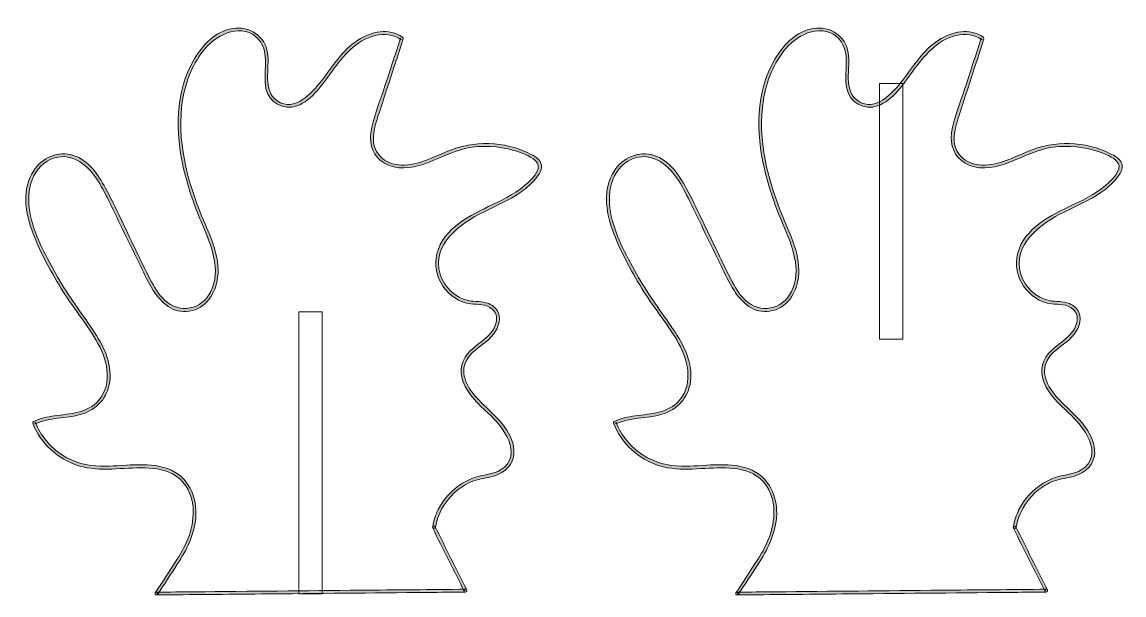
# Model space of a CAD drawing. Extents: x 190 to 1067, y -591 to -24.
# Drawn here: x 189.9 to 482.6, y -504.7 to -352.5 of the extents above; entities that cross this region are included whole.
import ezdxf

# ---------------------------------------------------------------- set-up
doc = ezdxf.new("R2010")
doc.units = 0
doc.header["$MEASUREMENT"] = 0
doc.layers.add('Layer 1', color=7, linetype='Continuous', lineweight=0)

msp = doc.modelspace()

# ---------------------------------------------------------------- hatches: boundary and pattern name
at = {"layer": 'Layer 1', "transparency": 33554687}
h = msp.add_hatch(color=7, dxfattribs=at)
h.dxf.hatch_style = 2
edge = h.paths.add_edge_path()
edge.add_spline(control_points=[(298.94, -486.99), (301.74, -492.59), (304.54, -498.19), (307.33, -503.79), (307.44, -503.6), (307.55, -503.41), (307.66, -503.22), (298.36, -503.31), (289.06, -503.4), (279.77, -503.48), (265.07, -503.62), (250.37, -503.76), (235.66, -503.9), (232.3, -503.93), (228.94, -503.96), (225.57, -503.99), (225.68, -504.18), (225.79, -504.37), (225.9, -504.55), (227.63, -501.9), (229.37, -499.24), (231.11, -496.58), (233.56, -492.82), (235.57, -488.88), (235.99, -484.32), (236.52, -478.72), (234.05, -473.17), (228.52, -471.18), (222.91, -469.17), (216.6, -470.68), (210.8, -470.52), (207.16, -470.42), (203.69, -469.59), (200.6, -467.6), (197.37, -465.52), (194.83, -462.46), (193.43, -458.87), (193.37, -459.01), (193.31, -459.15), (193.25, -459.29), (197.14, -457.51), (201.54, -457.91), (205.59, -456.74), (209.72, -455.54), (212.63, -452.31), (213.17, -447.99), (213.81, -443.01), (211.37, -438.25), (208.64, -434.26), (205.49, -429.65), (202.17, -425.22), (199.38, -420.36), (196.47, -415.29), (193.44, -409.81), (192.12, -404.07), (190.86, -398.63), (191.84, -391.49), (197.55, -388.97), (202.47, -386.8), (206.85, -390.04), (209.55, -393.99), (210.86, -395.9), (211.89, -397.96), (212.9, -400.04), (214.3, -402.91), (215.7, -405.79), (217.1, -408.67), (218.5, -411.54), (219.9, -414.42), (221.3, -417.3), (222.38, -419.51), (223.4, -421.77), (224.73, -423.85), (226.85, -427.14), (230.04, -430.01), (234.23, -429.37), (238.73, -428.69), (241.29, -424.6), (241.82, -420.37), (242.54, -414.64), (239.76, -409.32), (237.66, -404.18), (233.72, -394.55), (230.81, -383.7), (232.52, -373.25), (233.33, -368.29), (235.26, -363.31), (238.57, -359.47), (241.91, -355.59), (248.58, -352.52), (252.71, -357.17), (255.89, -360.76), (253.74, -365.99), (254.66, -370.22), (255.45, -373.84), (259.34, -376.11), (262.87, -374.8), (266.94, -373.29), (269.78, -368.93), (272.23, -365.58), (275.22, -361.48), (278.53, -357.39), (283.7, -356.1), (286.1, -355.49), (288.52, -355.76), (290.57, -357.21), (290.52, -357.07), (290.46, -356.93), (290.4, -356.79), (288.93, -361.31), (287.45, -365.83), (285.98, -370.36), (284.75, -374.13), (283.05, -378.02), (282.53, -381.97), (282.11, -385.21), (283.2, -388.33), (286.12, -390.05), (289.3, -391.93), (293.28, -391.38), (296.61, -390.24), (300.4, -388.93), (303.88, -386.89), (307.83, -386.07), (312, -385.2), (316.4, -385.41), (320.48, -386.63), (322.38, -387.21), (324.66, -387.94), (326.18, -389.27), (328.3, -391.12), (325.79, -393.71), (324.32, -395.13), (321.62, -397.75), (318.18, -399.43), (314.82, -401.03), (309, -403.8), (301.81, -407.23), (300.05, -414.08), (298.52, -420.04), (302.87, -426.64), (309.04, -427.39), (311.06, -427.63), (313.1, -427.35), (314.77, -428.79), (316, -429.85), (316.14, -431.43), (315.64, -432.89), (314.55, -436.12), (311.34, -437.54), (309.02, -439.75), (306.65, -442), (305.84, -445.07), (307.04, -448.15), (308.33, -451.43), (311.04, -454.04), (313.61, -456.34), (317.44, -459.76), (323.41, -467.58), (316.91, -471.53), (315.12, -472.62), (313.21, -472.7), (311.24, -473.19), (309.69, -473.58), (308.2, -474.22), (306.83, -475.06), (304.11, -476.73), (301.85, -479.18), (300.42, -482.05), (299.71, -483.49), (299.21, -485.01), (298.94, -486.59), (298.85, -487.06), (299.58, -487.27), (299.66, -486.79), (300.28, -483.27), (302.04, -480.08), (304.66, -477.65), (305.98, -476.41), (307.51, -475.4), (309.18, -474.68), (310.89, -473.94), (312.63, -473.8), (314.42, -473.36), (317.07, -472.72), (319.77, -470.96), (320.39, -468.14), (320.94, -465.63), (319.9, -463.03), (318.6, -460.93), (316.91, -458.2), (314.51, -456.28), (312.26, -454.05), (309.63, -451.46), (306.34, -447.7), (307.39, -443.7), (308.35, -440.01), (312.25, -438.7), (314.58, -436.08), (316.05, -434.43), (317.3, -431.89), (316.35, -429.68), (315.87, -428.58), (314.9, -427.82), (313.82, -427.34), (312.05, -426.57), (310.29, -426.91), (308.46, -426.54), (304.91, -425.83), (301.98, -422.92), (300.91, -419.5), (298.44, -411.62), (306.35, -405.96), (312.44, -402.99), (315.74, -401.38), (319.17, -399.94), (322.19, -397.83), (323.54, -396.89), (324.8, -395.83), (325.87, -394.58), (326.78, -393.52), (328.03, -392.08), (327.83, -390.58), (327.64, -389.12), (326.23, -388.28), (325.04, -387.67), (323.27, -386.76), (321.39, -386.06), (319.47, -385.58), (315.8, -384.67), (311.96, -384.55), (308.25, -385.23), (304.25, -385.96), (300.76, -387.92), (296.99, -389.31), (293.11, -390.73), (288.02, -391.5), (284.89, -388.1), (282.09, -385.05), (283.36, -380.82), (284.49, -377.34), (285.96, -372.82), (287.44, -368.3), (288.91, -363.77), (289.65, -361.51), (290.39, -359.25), (291.12, -356.99), (291.18, -356.82), (291.08, -356.66), (290.95, -356.56), (287.28, -353.97), (282.63, -355.08), (279.08, -357.32), (274.9, -359.96), (272.43, -364.25), (269.45, -368.06), (266.84, -371.39), (262.28, -376.57), (257.67, -373.48), (253.6, -370.75), (255.72, -364.78), (255.09, -360.74), (254.37, -356.21), (250.29, -353.54), (245.81, -354.23), (241.24, -354.93), (237.85, -358.57), (235.6, -362.38), (230.41, -371.17), (230.56, -381.85), (232.78, -391.53), (233.96, -396.64), (235.74, -401.58), (237.79, -406.41), (240.12, -411.87), (242.83, -418.33), (239.98, -424.15), (237.62, -429), (231.62, -430.11), (227.74, -426.4), (226.08, -424.82), (224.89, -422.8), (223.84, -420.78), (222.47, -418.12), (221.21, -415.4), (219.9, -412.71), (217.29, -407.35), (214.85, -401.87), (212.02, -396.62), (210.12, -393.1), (207.53, -389.25), (203.54, -387.94), (199.45, -386.61), (195.12, -388.58), (192.87, -392.11), (189.86, -396.82), (190.64, -402.77), (192.44, -407.75), (194.41, -413.18), (197.24, -418.37), (200.24, -423.29), (203.11, -428), (206.68, -432.24), (209.5, -436.98), (212.33, -441.73), (214.23, -448.39), (210.2, -453.08), (207.28, -456.47), (202.57, -456.57), (198.48, -457.15), (196.55, -457.42), (194.66, -457.83), (192.88, -458.64), (192.74, -458.71), (192.65, -458.93), (192.7, -459.07), (194.81, -464.46), (199.35, -468.73), (204.9, -470.41), (210.62, -472.15), (216.7, -470.81), (222.55, -470.97), (225.41, -471.05), (228.37, -471.5), (230.78, -473.16), (233.52, -475.05), (235.01, -478.19), (235.28, -481.45), (235.68, -486.46), (233.7, -491.25), (231.01, -495.36), (229.09, -498.3), (227.17, -501.24), (225.25, -504.18), (225.09, -504.42), (225.3, -504.74), (225.57, -504.74), (234.87, -504.65), (244.17, -504.57), (253.46, -504.48), (268.16, -504.34), (282.87, -504.2), (297.57, -504.07), (300.93, -504.04), (304.29, -504), (307.66, -503.97), (307.96, -503.97), (308.11, -503.66), (307.98, -503.41), (305.18, -497.81), (302.38, -492.21), (299.58, -486.61), (299.37, -486.18), (298.72, -486.56), (298.94, -486.99), (298.94, -486.99), (298.94, -486.99), (298.94, -486.99)], knot_values=[0, 0, 0, 0, 1, 1, 1, 2, 2, 2, 3, 3, 3, 4, 4, 4, 5, 5, 5, 6, 6, 6, 7, 7, 7, 8, 8, 8, 9, 9, 9, 10, 10, 10, 11, 11, 11, 12, 12, 12, 13, 13, 13, 14, 14, 14, 15, 15, 15, 16, 16, 16, 17, 17, 17, 18, 18, 18, 19, 19, 19, 20, 20, 20, 21, 21, 21, 22, 22, 22, 23, 23, 23, 24, 24, 24, 25, 25, 25, 26, 26, 26, 27, 27, 27, 28, 28, 28, 29, 29, 29, 30, 30, 30, 31, 31, 31, 32, 32, 32, 33, 33, 33, 34, 34, 34, 35, 35, 35, 36, 36, 36, 37, 37, 37, 38, 38, 38, 39, 39, 39, 40, 40, 40, 41, 41, 41, 42, 42, 42, 43, 43, 43, 44, 44, 44, 45, 45, 45, 46, 46, 46, 47, 47, 47, 48, 48, 48, 49, 49, 49, 50, 50, 50, 51, 51, 51, 52, 52, 52, 53, 53, 53, 54, 54, 54, 55, 55, 55, 56, 56, 56, 57, 57, 57, 58, 58, 58, 59, 59, 59, 60, 60, 60, 61, 61, 61, 62, 62, 62, 63, 63, 63, 64, 64, 64, 65, 65, 65, 66, 66, 66, 67, 67, 67, 68, 68, 68, 69, 69, 69, 70, 70, 70, 71, 71, 71, 72, 72, 72, 73, 73, 73, 74, 74, 74, 75, 75, 75, 76, 76, 76, 77, 77, 77, 78, 78, 78, 79, 79, 79, 80, 80, 80, 81, 81, 81, 82, 82, 82, 83, 83, 83, 84, 84, 84, 85, 85, 85, 86, 86, 86, 87, 87, 87, 88, 88, 88, 89, 89, 89, 90, 90, 90, 91, 91, 91, 92, 92, 92, 93, 93, 93, 94, 94, 94, 95, 95, 95, 96, 96, 96, 97, 97, 97, 98, 98, 98, 99, 99, 99, 100, 100, 100, 101, 101, 101, 102, 102, 102, 103, 103, 103, 104, 104, 104, 105, 105, 105, 106, 106, 106, 107, 107, 107, 108, 108, 108, 109, 109, 109, 110, 110, 110, 111, 111, 111, 112, 112, 112, 113, 113, 113, 114, 114, 114, 115, 115, 115, 116, 116, 116, 117, 117, 117, 118, 118, 118, 119, 119, 119, 119], degree=3, periodic=0)
h = msp.add_hatch(color=7, dxfattribs=at)
h.dxf.hatch_style = 2
edge = h.paths.add_edge_path()
edge.add_spline(control_points=[(453.18, -486.99), (455.98, -492.59), (458.78, -498.19), (461.58, -503.79), (461.69, -503.6), (461.8, -503.41), (461.91, -503.22), (452.61, -503.31), (443.31, -503.4), (434.01, -503.48), (419.31, -503.62), (404.61, -503.76), (389.91, -503.9), (386.55, -503.93), (383.18, -503.96), (379.82, -503.99), (379.93, -504.18), (380.04, -504.37), (380.14, -504.55), (381.88, -501.9), (383.62, -499.24), (385.35, -496.58), (387.81, -492.82), (389.81, -488.88), (390.24, -484.32), (390.77, -478.72), (388.3, -473.17), (382.77, -471.18), (377.16, -469.17), (370.85, -470.68), (365.05, -470.52), (361.41, -470.42), (357.94, -469.59), (354.85, -467.6), (351.61, -465.52), (349.07, -462.46), (347.67, -458.87), (347.62, -459.01), (347.56, -459.15), (347.5, -459.29), (351.39, -457.51), (355.79, -457.91), (359.83, -456.74), (363.96, -455.54), (366.87, -452.31), (367.42, -447.99), (368.05, -443.01), (365.62, -438.25), (362.89, -434.26), (359.74, -429.65), (356.41, -425.22), (353.63, -420.36), (350.71, -415.29), (347.69, -409.81), (346.36, -404.07), (345.1, -398.63), (346.08, -391.49), (351.8, -388.97), (356.72, -386.8), (361.1, -390.04), (363.8, -393.99), (365.1, -395.9), (366.14, -397.96), (367.15, -400.04), (368.55, -402.91), (369.95, -405.79), (371.35, -408.67), (372.75, -411.54), (374.15, -414.42), (375.55, -417.3), (376.63, -419.51), (377.64, -421.77), (378.98, -423.85), (381.1, -427.14), (384.29, -430.01), (388.48, -429.37), (392.98, -428.69), (395.54, -424.6), (396.07, -420.37), (396.78, -414.64), (394.01, -409.32), (391.91, -404.18), (387.97, -394.55), (385.06, -383.7), (386.77, -373.25), (387.58, -368.29), (389.51, -363.31), (392.82, -359.47), (396.16, -355.59), (402.83, -352.52), (406.96, -357.17), (410.14, -360.76), (407.98, -365.99), (408.91, -370.22), (409.69, -373.84), (413.59, -376.11), (417.11, -374.8), (421.19, -373.29), (424.03, -368.93), (426.48, -365.58), (429.47, -361.48), (432.78, -357.39), (437.94, -356.1), (440.35, -355.49), (442.77, -355.76), (444.82, -357.21), (444.76, -357.07), (444.71, -356.93), (444.65, -356.79), (443.17, -361.31), (441.7, -365.83), (440.23, -370.36), (439, -374.13), (437.3, -378.02), (436.78, -381.97), (436.36, -385.21), (437.45, -388.33), (440.37, -390.05), (443.55, -391.93), (447.53, -391.38), (450.86, -390.24), (454.65, -388.93), (458.12, -386.89), (462.08, -386.07), (466.25, -385.2), (470.64, -385.41), (474.73, -386.63), (476.62, -387.21), (478.91, -387.94), (480.43, -389.27), (482.55, -391.12), (480.04, -393.71), (478.57, -395.13), (475.87, -397.75), (472.42, -399.43), (469.07, -401.03), (463.24, -403.8), (456.06, -407.23), (454.3, -414.08), (452.77, -420.04), (457.12, -426.64), (463.28, -427.39), (465.3, -427.63), (467.34, -427.35), (469.02, -428.79), (470.24, -429.85), (470.38, -431.43), (469.89, -432.89), (468.79, -436.12), (465.59, -437.54), (463.27, -439.75), (460.9, -442), (460.09, -445.07), (461.29, -448.15), (462.57, -451.43), (465.29, -454.04), (467.86, -456.34), (471.68, -459.76), (477.66, -467.58), (471.16, -471.53), (469.37, -472.62), (467.45, -472.7), (465.49, -473.19), (463.94, -473.58), (462.44, -474.22), (461.08, -475.06), (458.35, -476.73), (456.1, -479.18), (454.67, -482.05), (453.96, -483.49), (453.46, -485.01), (453.18, -486.59), (453.1, -487.06), (453.82, -487.27), (453.91, -486.79), (454.52, -483.27), (456.29, -480.08), (458.9, -477.65), (460.23, -476.41), (461.76, -475.4), (463.42, -474.68), (465.14, -473.94), (466.88, -473.8), (468.67, -473.36), (471.32, -472.72), (474.02, -470.96), (474.64, -468.14), (475.18, -465.63), (474.14, -463.03), (472.84, -460.93), (471.16, -458.2), (468.76, -456.28), (466.5, -454.05), (463.88, -451.46), (460.59, -447.7), (461.64, -443.7), (462.6, -440.01), (466.5, -438.7), (468.83, -436.08), (470.3, -434.43), (471.55, -431.89), (470.6, -429.68), (470.12, -428.58), (469.15, -427.82), (468.07, -427.34), (466.3, -426.57), (464.54, -426.91), (462.71, -426.54), (459.15, -425.83), (456.23, -422.92), (455.16, -419.5), (452.69, -411.62), (460.6, -405.96), (466.69, -402.99), (469.99, -401.38), (473.42, -399.94), (476.44, -397.83), (477.78, -396.89), (479.05, -395.83), (480.12, -394.58), (481.03, -393.52), (482.28, -392.08), (482.08, -390.58), (481.88, -389.12), (480.47, -388.28), (479.29, -387.67), (477.52, -386.76), (475.64, -386.06), (473.71, -385.58), (470.05, -384.67), (466.2, -384.55), (462.49, -385.23), (458.5, -385.96), (455.01, -387.92), (451.24, -389.31), (447.36, -390.73), (442.26, -391.5), (439.14, -388.1), (436.33, -385.05), (437.61, -380.82), (438.74, -377.34), (440.21, -372.82), (441.69, -368.3), (443.16, -363.77), (443.9, -361.51), (444.63, -359.25), (445.37, -356.99), (445.43, -356.82), (445.33, -356.66), (445.2, -356.56), (441.53, -353.97), (436.88, -355.08), (433.33, -357.32), (429.15, -359.96), (426.67, -364.25), (423.7, -368.06), (421.09, -371.39), (416.53, -376.57), (411.92, -373.48), (407.85, -370.75), (409.97, -364.78), (409.33, -360.74), (408.62, -356.21), (404.54, -353.54), (400.06, -354.23), (395.48, -354.93), (392.1, -358.57), (389.85, -362.38), (384.65, -371.17), (384.81, -381.85), (387.03, -391.53), (388.21, -396.64), (389.98, -401.58), (392.04, -406.41), (394.36, -411.87), (397.07, -418.33), (394.23, -424.15), (391.86, -429), (385.86, -430.11), (381.98, -426.4), (380.33, -424.82), (379.13, -422.8), (378.09, -420.78), (376.72, -418.12), (375.46, -415.4), (374.15, -412.71), (371.54, -407.35), (369.1, -401.87), (366.26, -396.62), (364.36, -393.1), (361.78, -389.25), (357.78, -387.94), (353.7, -386.61), (349.37, -388.58), (347.12, -392.11), (344.11, -396.82), (344.89, -402.77), (346.69, -407.75), (348.65, -413.18), (351.49, -418.37), (354.48, -423.29), (357.35, -428), (360.93, -432.24), (363.75, -436.98), (366.57, -441.73), (368.48, -448.39), (364.45, -453.08), (361.53, -456.47), (356.82, -456.57), (352.73, -457.15), (350.79, -457.42), (348.9, -457.83), (347.12, -458.64), (346.99, -458.71), (346.9, -458.93), (346.95, -459.07), (349.05, -464.46), (353.6, -468.73), (359.15, -470.41), (364.87, -472.15), (370.95, -470.81), (376.79, -470.97), (379.66, -471.05), (382.62, -471.5), (385.03, -473.16), (387.77, -475.05), (389.26, -478.19), (389.52, -481.45), (389.93, -486.46), (387.94, -491.25), (385.26, -495.36), (383.34, -498.3), (381.42, -501.24), (379.5, -504.18), (379.34, -504.42), (379.54, -504.74), (379.82, -504.74), (389.12, -504.65), (398.41, -504.57), (407.71, -504.48), (422.41, -504.34), (437.11, -504.2), (451.81, -504.07), (455.18, -504.04), (458.54, -504), (461.91, -503.97), (462.2, -503.97), (462.36, -503.66), (462.23, -503.41), (459.43, -497.81), (456.63, -492.21), (453.83, -486.61), (453.61, -486.18), (452.97, -486.56), (453.18, -486.99), (453.18, -486.99), (453.18, -486.99), (453.18, -486.99)], knot_values=[0, 0, 0, 0, 1, 1, 1, 2, 2, 2, 3, 3, 3, 4, 4, 4, 5, 5, 5, 6, 6, 6, 7, 7, 7, 8, 8, 8, 9, 9, 9, 10, 10, 10, 11, 11, 11, 12, 12, 12, 13, 13, 13, 14, 14, 14, 15, 15, 15, 16, 16, 16, 17, 17, 17, 18, 18, 18, 19, 19, 19, 20, 20, 20, 21, 21, 21, 22, 22, 22, 23, 23, 23, 24, 24, 24, 25, 25, 25, 26, 26, 26, 27, 27, 27, 28, 28, 28, 29, 29, 29, 30, 30, 30, 31, 31, 31, 32, 32, 32, 33, 33, 33, 34, 34, 34, 35, 35, 35, 36, 36, 36, 37, 37, 37, 38, 38, 38, 39, 39, 39, 40, 40, 40, 41, 41, 41, 42, 42, 42, 43, 43, 43, 44, 44, 44, 45, 45, 45, 46, 46, 46, 47, 47, 47, 48, 48, 48, 49, 49, 49, 50, 50, 50, 51, 51, 51, 52, 52, 52, 53, 53, 53, 54, 54, 54, 55, 55, 55, 56, 56, 56, 57, 57, 57, 58, 58, 58, 59, 59, 59, 60, 60, 60, 61, 61, 61, 62, 62, 62, 63, 63, 63, 64, 64, 64, 65, 65, 65, 66, 66, 66, 67, 67, 67, 68, 68, 68, 69, 69, 69, 70, 70, 70, 71, 71, 71, 72, 72, 72, 73, 73, 73, 74, 74, 74, 75, 75, 75, 76, 76, 76, 77, 77, 77, 78, 78, 78, 79, 79, 79, 80, 80, 80, 81, 81, 81, 82, 82, 82, 83, 83, 83, 84, 84, 84, 85, 85, 85, 86, 86, 86, 87, 87, 87, 88, 88, 88, 89, 89, 89, 90, 90, 90, 91, 91, 91, 92, 92, 92, 93, 93, 93, 94, 94, 94, 95, 95, 95, 96, 96, 96, 97, 97, 97, 98, 98, 98, 99, 99, 99, 100, 100, 100, 101, 101, 101, 102, 102, 102, 103, 103, 103, 104, 104, 104, 105, 105, 105, 106, 106, 106, 107, 107, 107, 108, 108, 108, 109, 109, 109, 110, 110, 110, 111, 111, 111, 112, 112, 112, 113, 113, 113, 114, 114, 114, 115, 115, 115, 116, 116, 116, 117, 117, 117, 118, 118, 118, 119, 119, 119, 119], degree=3, periodic=0)

# ---------------------------------------------------------------- linework, layer by layer
at = {"layer": 'Layer 1', "color": 7, "lineweight": 9}
for points in [[(423.81, -436.78), (417.66, -436.78), (417.66, -368.82), (423.81, -368.82)], [(269.56, -504.48), (263.41, -504.48), (263.41, -429.54), (269.56, -429.54)]]:
    msp.add_lwpolyline(points, close=True, dxfattribs=at)
at = {"layer": 'Layer 1'}
for points in [[(298.94, -486.99), (301.74, -492.59), (304.54, -498.19), (307.33, -503.79), (307.44, -503.6), (307.55, -503.41), (307.66, -503.22), (298.36, -503.31), (289.06, -503.4), (279.77, -503.48), (265.07, -503.62), (250.37, -503.76), (235.66, -503.9), (232.3, -503.93), (228.94, -503.96), (225.57, -503.99), (225.68, -504.18), (225.79, -504.37), (225.9, -504.55), (227.63, -501.9), (229.37, -499.24), (231.11, -496.58), (233.56, -492.82), (235.57, -488.88), (235.99, -484.32), (236.52, -478.72), (234.05, -473.17), (228.52, -471.18), (222.91, -469.17), (216.6, -470.68), (210.8, -470.52), (207.16, -470.42), (203.69, -469.59), (200.6, -467.6), (197.37, -465.52), (194.83, -462.46), (193.43, -458.87), (193.37, -459.01), (193.31, -459.15), (193.25, -459.29), (197.14, -457.51), (201.54, -457.91), (205.59, -456.74), (209.72, -455.54), (212.63, -452.31), (213.17, -447.99), (213.81, -443.01), (211.37, -438.25), (208.64, -434.26), (205.49, -429.65), (202.17, -425.22), (199.38, -420.36), (196.47, -415.29), (193.44, -409.81), (192.12, -404.07), (190.86, -398.63), (191.84, -391.49), (197.55, -388.97), (202.47, -386.8), (206.85, -390.04), (209.55, -393.99), (210.86, -395.9), (211.89, -397.96), (212.9, -400.04), (214.3, -402.91), (215.7, -405.79), (217.1, -408.67), (218.5, -411.54), (219.9, -414.42), (221.3, -417.3), (222.38, -419.51), (223.4, -421.77), (224.73, -423.85), (226.85, -427.14), (230.04, -430.01), (234.23, -429.37), (238.73, -428.69), (241.29, -424.6), (241.82, -420.37), (242.54, -414.64), (239.76, -409.32), (237.66, -404.18), (233.72, -394.55), (230.81, -383.7), (232.52, -373.25), (233.33, -368.29), (235.26, -363.31), (238.57, -359.47), (241.91, -355.59), (248.58, -352.52), (252.71, -357.17), (255.89, -360.76), (253.74, -365.99), (254.66, -370.22), (255.45, -373.84), (259.34, -376.11), (262.87, -374.8), (266.94, -373.29), (269.78, -368.93), (272.23, -365.58), (275.22, -361.48), (278.53, -357.39), (283.7, -356.1), (286.1, -355.49), (288.52, -355.76), (290.57, -357.21), (290.52, -357.07), (290.46, -356.93), (290.4, -356.79), (288.93, -361.31), (287.45, -365.83), (285.98, -370.36), (284.75, -374.13), (283.05, -378.02), (282.53, -381.97), (282.11, -385.21), (283.2, -388.33), (286.12, -390.05), (289.3, -391.93), (293.28, -391.38), (296.61, -390.24), (300.4, -388.93), (303.88, -386.89), (307.83, -386.07), (312, -385.2), (316.4, -385.41), (320.48, -386.63), (322.38, -387.21), (324.66, -387.94), (326.18, -389.27), (328.3, -391.12), (325.79, -393.71), (324.32, -395.13), (321.62, -397.75), (318.18, -399.43), (314.82, -401.03), (309, -403.8), (301.81, -407.23), (300.05, -414.08), (298.52, -420.04), (302.87, -426.64), (309.04, -427.39), (311.06, -427.63), (313.1, -427.35), (314.77, -428.79), (316, -429.85), (316.14, -431.43), (315.64, -432.89), (314.55, -436.12), (311.34, -437.54), (309.02, -439.75), (306.65, -442), (305.84, -445.07), (307.04, -448.15), (308.33, -451.43), (311.04, -454.04), (313.61, -456.34), (317.44, -459.76), (323.41, -467.58), (316.91, -471.53), (315.12, -472.62), (313.21, -472.7), (311.24, -473.19), (309.69, -473.58), (308.2, -474.22), (306.83, -475.06), (304.11, -476.73), (301.85, -479.18), (300.42, -482.05), (299.71, -483.49), (299.21, -485.01), (298.94, -486.59), (298.85, -487.06), (299.58, -487.27), (299.66, -486.79), (300.28, -483.27), (302.04, -480.08), (304.66, -477.65), (305.98, -476.41), (307.51, -475.4), (309.18, -474.68), (310.89, -473.94), (312.63, -473.8), (314.42, -473.36), (317.07, -472.72), (319.77, -470.96), (320.39, -468.14), (320.94, -465.63), (319.9, -463.03), (318.6, -460.93), (316.91, -458.2), (314.51, -456.28), (312.26, -454.05), (309.63, -451.46), (306.34, -447.7), (307.39, -443.7), (308.35, -440.01), (312.25, -438.7), (314.58, -436.08), (316.05, -434.43), (317.3, -431.89), (316.35, -429.68), (315.87, -428.58), (314.9, -427.82), (313.82, -427.34), (312.05, -426.57), (310.29, -426.91), (308.46, -426.54), (304.91, -425.83), (301.98, -422.92), (300.91, -419.5), (298.44, -411.62), (306.35, -405.96), (312.44, -402.99), (315.74, -401.38), (319.17, -399.94), (322.19, -397.83), (323.54, -396.89), (324.8, -395.83), (325.87, -394.58), (326.78, -393.52), (328.03, -392.08), (327.83, -390.58), (327.64, -389.12), (326.23, -388.28), (325.04, -387.67), (323.27, -386.76), (321.39, -386.06), (319.47, -385.58), (315.8, -384.67), (311.96, -384.55), (308.25, -385.23), (304.25, -385.96), (300.76, -387.92), (296.99, -389.31), (293.11, -390.73), (288.02, -391.5), (284.89, -388.1), (282.09, -385.05), (283.36, -380.82), (284.49, -377.34), (285.96, -372.82), (287.44, -368.3), (288.91, -363.77), (289.65, -361.51), (290.39, -359.25), (291.12, -356.99), (291.18, -356.82), (291.08, -356.66), (290.95, -356.56), (287.28, -353.97), (282.63, -355.08), (279.08, -357.32), (274.9, -359.96), (272.43, -364.25), (269.45, -368.06), (266.84, -371.39), (262.28, -376.57), (257.67, -373.48), (253.6, -370.75), (255.72, -364.78), (255.09, -360.74), (254.37, -356.21), (250.29, -353.54), (245.81, -354.23), (241.24, -354.93), (237.85, -358.57), (235.6, -362.38), (230.41, -371.17), (230.56, -381.85), (232.78, -391.53), (233.96, -396.64), (235.74, -401.58), (237.79, -406.41), (240.12, -411.87), (242.83, -418.33), (239.98, -424.15), (237.62, -429), (231.62, -430.11), (227.74, -426.4), (226.08, -424.82), (224.89, -422.8), (223.84, -420.78), (222.47, -418.12), (221.21, -415.4), (219.9, -412.71), (217.29, -407.35), (214.85, -401.87), (212.02, -396.62), (210.12, -393.1), (207.53, -389.25), (203.54, -387.94), (199.45, -386.61), (195.12, -388.58), (192.87, -392.11), (189.86, -396.82), (190.64, -402.77), (192.44, -407.75), (194.41, -413.18), (197.24, -418.37), (200.24, -423.29), (203.11, -428), (206.68, -432.24), (209.5, -436.98), (212.33, -441.73), (214.23, -448.39), (210.2, -453.08), (207.28, -456.47), (202.57, -456.57), (198.48, -457.15), (196.55, -457.42), (194.66, -457.83), (192.88, -458.64), (192.74, -458.71), (192.65, -458.93), (192.7, -459.07), (194.81, -464.46), (199.35, -468.73), (204.9, -470.41), (210.62, -472.15), (216.7, -470.81), (222.55, -470.97), (225.41, -471.05), (228.37, -471.5), (230.78, -473.16), (233.52, -475.05), (235.01, -478.19), (235.28, -481.45), (235.68, -486.46), (233.7, -491.25), (231.01, -495.36), (229.09, -498.3), (227.17, -501.24), (225.25, -504.18), (225.09, -504.42), (225.3, -504.74), (225.57, -504.74), (234.87, -504.65), (244.17, -504.57), (253.46, -504.48), (268.16, -504.34), (282.87, -504.2), (297.57, -504.07), (300.93, -504.04), (304.29, -504), (307.66, -503.97), (307.96, -503.97), (308.11, -503.66), (307.98, -503.41), (305.18, -497.81), (302.38, -492.21), (299.58, -486.61), (299.37, -486.18), (298.72, -486.56), (298.94, -486.99), (298.94, -486.99), (298.94, -486.99), (298.94, -486.99)], [(453.18, -486.99), (455.98, -492.59), (458.78, -498.19), (461.58, -503.79), (461.69, -503.6), (461.8, -503.41), (461.91, -503.22), (452.61, -503.31), (443.31, -503.4), (434.01, -503.48), (419.31, -503.62), (404.61, -503.76), (389.91, -503.9), (386.55, -503.93), (383.18, -503.96), (379.82, -503.99), (379.93, -504.18), (380.04, -504.37), (380.14, -504.55), (381.88, -501.9), (383.62, -499.24), (385.35, -496.58), (387.81, -492.82), (389.81, -488.88), (390.24, -484.32), (390.77, -478.72), (388.3, -473.17), (382.77, -471.18), (377.16, -469.17), (370.85, -470.68), (365.05, -470.52), (361.41, -470.42), (357.94, -469.59), (354.85, -467.6), (351.61, -465.52), (349.07, -462.46), (347.67, -458.87), (347.62, -459.01), (347.56, -459.15), (347.5, -459.29), (351.39, -457.51), (355.79, -457.91), (359.83, -456.74), (363.96, -455.54), (366.87, -452.31), (367.42, -447.99), (368.05, -443.01), (365.62, -438.25), (362.89, -434.26), (359.74, -429.65), (356.41, -425.22), (353.63, -420.36), (350.71, -415.29), (347.69, -409.81), (346.36, -404.07), (345.1, -398.63), (346.08, -391.49), (351.8, -388.97), (356.72, -386.8), (361.1, -390.04), (363.8, -393.99), (365.1, -395.9), (366.14, -397.96), (367.15, -400.04), (368.55, -402.91), (369.95, -405.79), (371.35, -408.67), (372.75, -411.54), (374.15, -414.42), (375.55, -417.3), (376.63, -419.51), (377.64, -421.77), (378.98, -423.85), (381.1, -427.14), (384.29, -430.01), (388.48, -429.37), (392.98, -428.69), (395.54, -424.6), (396.07, -420.37), (396.78, -414.64), (394.01, -409.32), (391.91, -404.18), (387.97, -394.55), (385.06, -383.7), (386.77, -373.25), (387.58, -368.29), (389.51, -363.31), (392.82, -359.47), (396.16, -355.59), (402.83, -352.52), (406.96, -357.17), (410.14, -360.76), (407.98, -365.99), (408.91, -370.22), (409.69, -373.84), (413.59, -376.11), (417.11, -374.8), (421.19, -373.29), (424.03, -368.93), (426.48, -365.58), (429.47, -361.48), (432.78, -357.39), (437.94, -356.1), (440.35, -355.49), (442.77, -355.76), (444.82, -357.21), (444.76, -357.07), (444.71, -356.93), (444.65, -356.79), (443.17, -361.31), (441.7, -365.83), (440.23, -370.36), (439, -374.13), (437.3, -378.02), (436.78, -381.97), (436.36, -385.21), (437.45, -388.33), (440.37, -390.05), (443.55, -391.93), (447.53, -391.38), (450.86, -390.24), (454.65, -388.93), (458.12, -386.89), (462.08, -386.07), (466.25, -385.2), (470.64, -385.41), (474.73, -386.63), (476.62, -387.21), (478.91, -387.94), (480.43, -389.27), (482.55, -391.12), (480.04, -393.71), (478.57, -395.13), (475.87, -397.75), (472.42, -399.43), (469.07, -401.03), (463.24, -403.8), (456.06, -407.23), (454.3, -414.08), (452.77, -420.04), (457.12, -426.64), (463.28, -427.39), (465.3, -427.63), (467.34, -427.35), (469.02, -428.79), (470.24, -429.85), (470.38, -431.43), (469.89, -432.89), (468.79, -436.12), (465.59, -437.54), (463.27, -439.75), (460.9, -442), (460.09, -445.07), (461.29, -448.15), (462.57, -451.43), (465.29, -454.04), (467.86, -456.34), (471.68, -459.76), (477.66, -467.58), (471.16, -471.53), (469.37, -472.62), (467.45, -472.7), (465.49, -473.19), (463.94, -473.58), (462.44, -474.22), (461.08, -475.06), (458.35, -476.73), (456.1, -479.18), (454.67, -482.05), (453.96, -483.49), (453.46, -485.01), (453.18, -486.59), (453.1, -487.06), (453.82, -487.27), (453.91, -486.79), (454.52, -483.27), (456.29, -480.08), (458.9, -477.65), (460.23, -476.41), (461.76, -475.4), (463.42, -474.68), (465.14, -473.94), (466.88, -473.8), (468.67, -473.36), (471.32, -472.72), (474.02, -470.96), (474.64, -468.14), (475.18, -465.63), (474.14, -463.03), (472.84, -460.93), (471.16, -458.2), (468.76, -456.28), (466.5, -454.05), (463.88, -451.46), (460.59, -447.7), (461.64, -443.7), (462.6, -440.01), (466.5, -438.7), (468.83, -436.08), (470.3, -434.43), (471.55, -431.89), (470.6, -429.68), (470.12, -428.58), (469.15, -427.82), (468.07, -427.34), (466.3, -426.57), (464.54, -426.91), (462.71, -426.54), (459.15, -425.83), (456.23, -422.92), (455.16, -419.5), (452.69, -411.62), (460.6, -405.96), (466.69, -402.99), (469.99, -401.38), (473.42, -399.94), (476.44, -397.83), (477.78, -396.89), (479.05, -395.83), (480.12, -394.58), (481.03, -393.52), (482.28, -392.08), (482.08, -390.58), (481.88, -389.12), (480.47, -388.28), (479.29, -387.67), (477.52, -386.76), (475.64, -386.06), (473.71, -385.58), (470.05, -384.67), (466.2, -384.55), (462.49, -385.23), (458.5, -385.96), (455.01, -387.92), (451.24, -389.31), (447.36, -390.73), (442.26, -391.5), (439.14, -388.1), (436.33, -385.05), (437.61, -380.82), (438.74, -377.34), (440.21, -372.82), (441.69, -368.3), (443.16, -363.77), (443.9, -361.51), (444.63, -359.25), (445.37, -356.99), (445.43, -356.82), (445.33, -356.66), (445.2, -356.56), (441.53, -353.97), (436.88, -355.08), (433.33, -357.32), (429.15, -359.96), (426.67, -364.25), (423.7, -368.06), (421.09, -371.39), (416.53, -376.57), (411.92, -373.48), (407.85, -370.75), (409.97, -364.78), (409.33, -360.74), (408.62, -356.21), (404.54, -353.54), (400.06, -354.23), (395.48, -354.93), (392.1, -358.57), (389.85, -362.38), (384.65, -371.17), (384.81, -381.85), (387.03, -391.53), (388.21, -396.64), (389.98, -401.58), (392.04, -406.41), (394.36, -411.87), (397.07, -418.33), (394.23, -424.15), (391.86, -429), (385.86, -430.11), (381.98, -426.4), (380.33, -424.82), (379.13, -422.8), (378.09, -420.78), (376.72, -418.12), (375.46, -415.4), (374.15, -412.71), (371.54, -407.35), (369.1, -401.87), (366.26, -396.62), (364.36, -393.1), (361.78, -389.25), (357.78, -387.94), (353.7, -386.61), (349.37, -388.58), (347.12, -392.11), (344.11, -396.82), (344.89, -402.77), (346.69, -407.75), (348.65, -413.18), (351.49, -418.37), (354.48, -423.29), (357.35, -428), (360.93, -432.24), (363.75, -436.98), (366.57, -441.73), (368.48, -448.39), (364.45, -453.08), (361.53, -456.47), (356.82, -456.57), (352.73, -457.15), (350.79, -457.42), (348.9, -457.83), (347.12, -458.64), (346.99, -458.71), (346.9, -458.93), (346.95, -459.07), (349.05, -464.46), (353.6, -468.73), (359.15, -470.41), (364.87, -472.15), (370.95, -470.81), (376.79, -470.97), (379.66, -471.05), (382.62, -471.5), (385.03, -473.16), (387.77, -475.05), (389.26, -478.19), (389.52, -481.45), (389.93, -486.46), (387.94, -491.25), (385.26, -495.36), (383.34, -498.3), (381.42, -501.24), (379.5, -504.18), (379.34, -504.42), (379.54, -504.74), (379.82, -504.74), (389.12, -504.65), (398.41, -504.57), (407.71, -504.48), (422.41, -504.34), (437.11, -504.2), (451.81, -504.07), (455.18, -504.04), (458.54, -504), (461.91, -503.97), (462.2, -503.97), (462.36, -503.66), (462.23, -503.41), (459.43, -497.81), (456.63, -492.21), (453.83, -486.61), (453.61, -486.18), (452.97, -486.56), (453.18, -486.99), (453.18, -486.99), (453.18, -486.99), (453.18, -486.99)]]:
    msp.add_open_spline(points, degree=3, knots=[0, 0, 0, 0, 1, 1, 1, 2, 2, 2, 3, 3, 3, 4, 4, 4, 5, 5, 5, 6, 6, 6, 7, 7, 7, 8, 8, 8, 9, 9, 9, 10, 10, 10, 11, 11, 11, 12, 12, 12, 13, 13, 13, 14, 14, 14, 15, 15, 15, 16, 16, 16, 17, 17, 17, 18, 18, 18, 19, 19, 19, 20, 20, 20, 21, 21, 21, 22, 22, 22, 23, 23, 23, 24, 24, 24, 25, 25, 25, 26, 26, 26, 27, 27, 27, 28, 28, 28, 29, 29, 29, 30, 30, 30, 31, 31, 31, 32, 32, 32, 33, 33, 33, 34, 34, 34, 35, 35, 35, 36, 36, 36, 37, 37, 37, 38, 38, 38, 39, 39, 39, 40, 40, 40, 41, 41, 41, 42, 42, 42, 43, 43, 43, 44, 44, 44, 45, 45, 45, 46, 46, 46, 47, 47, 47, 48, 48, 48, 49, 49, 49, 50, 50, 50, 51, 51, 51, 52, 52, 52, 53, 53, 53, 54, 54, 54, 55, 55, 55, 56, 56, 56, 57, 57, 57, 58, 58, 58, 59, 59, 59, 60, 60, 60, 61, 61, 61, 62, 62, 62, 63, 63, 63, 64, 64, 64, 65, 65, 65, 66, 66, 66, 67, 67, 67, 68, 68, 68, 69, 69, 69, 70, 70, 70, 71, 71, 71, 72, 72, 72, 73, 73, 73, 74, 74, 74, 75, 75, 75, 76, 76, 76, 77, 77, 77, 78, 78, 78, 79, 79, 79, 80, 80, 80, 81, 81, 81, 82, 82, 82, 83, 83, 83, 84, 84, 84, 85, 85, 85, 86, 86, 86, 87, 87, 87, 88, 88, 88, 89, 89, 89, 90, 90, 90, 91, 91, 91, 92, 92, 92, 93, 93, 93, 94, 94, 94, 95, 95, 95, 96, 96, 96, 97, 97, 97, 98, 98, 98, 99, 99, 99, 100, 100, 100, 101, 101, 101, 102, 102, 102, 103, 103, 103, 104, 104, 104, 105, 105, 105, 106, 106, 106, 107, 107, 107, 108, 108, 108, 109, 109, 109, 110, 110, 110, 111, 111, 111, 112, 112, 112, 113, 113, 113, 114, 114, 114, 115, 115, 115, 116, 116, 116, 117, 117, 117, 118, 118, 118, 119, 119, 119, 119], dxfattribs=at)

doc.saveas('drawing.dxf')
